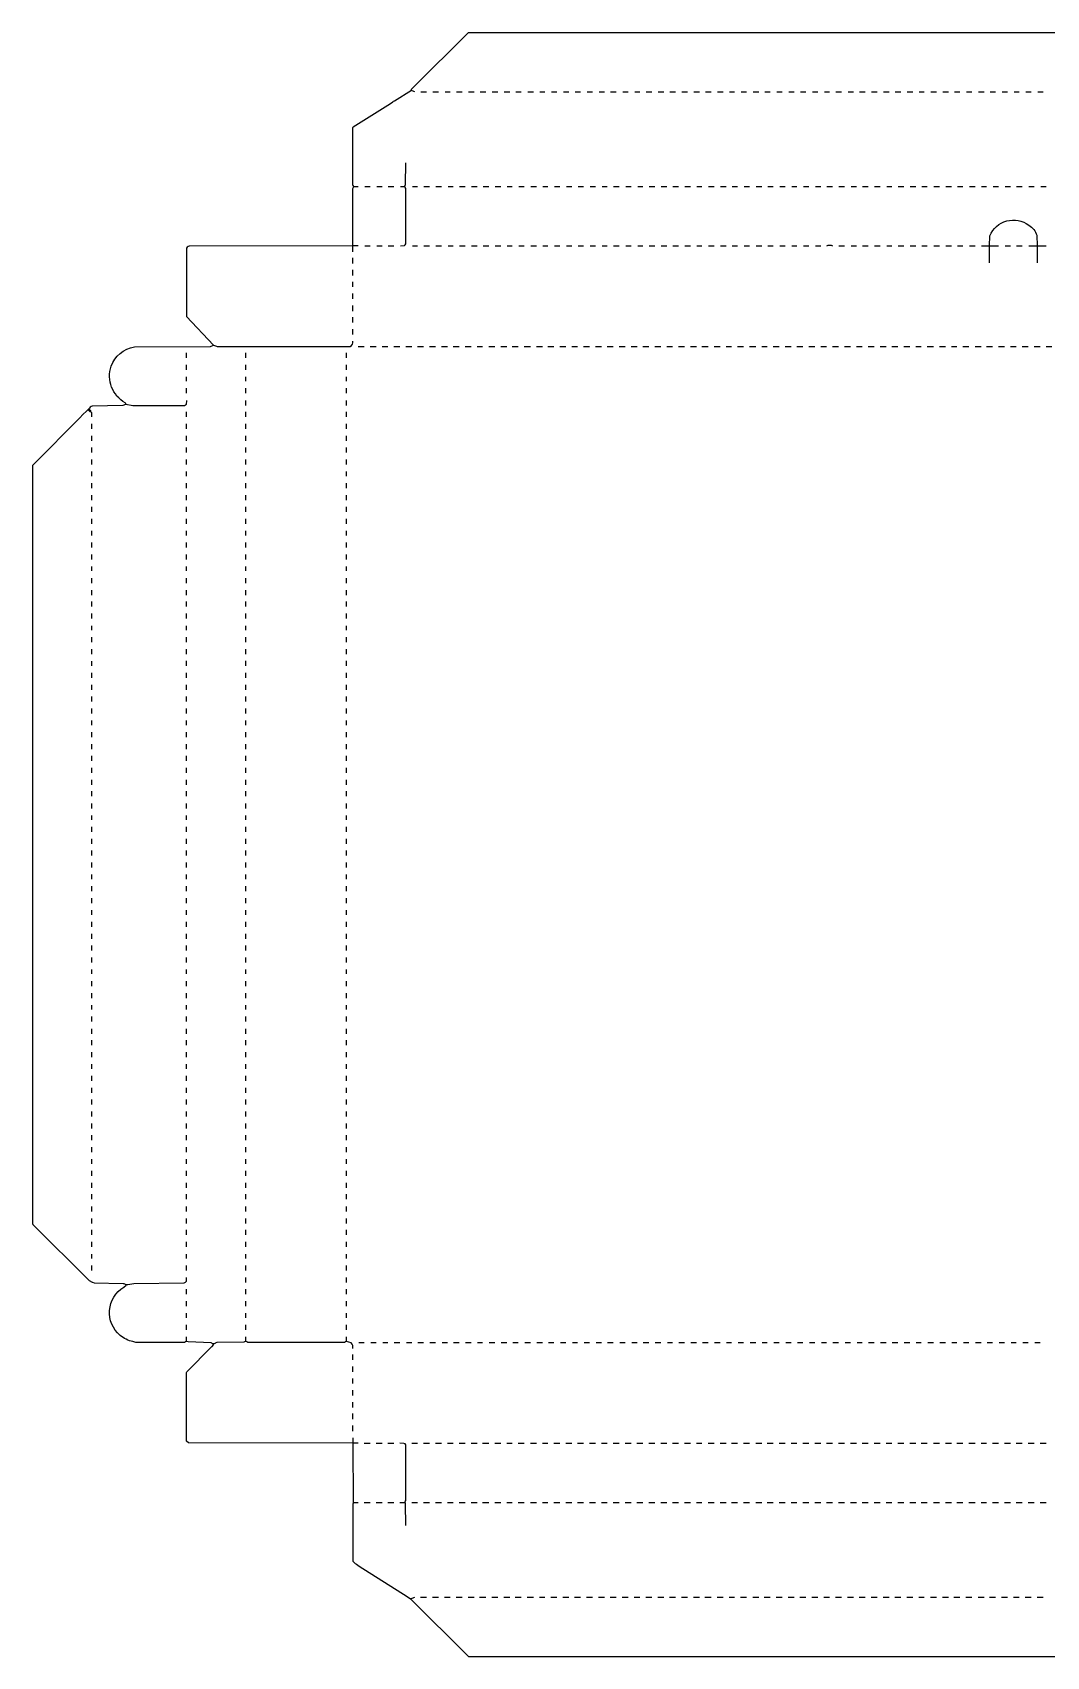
# Model space of a CAD drawing. Extents: x 453 to 4363, y 652 to 6274.
# Drawn here: x 453 to 2474, y 3038 to 6274 of the extents above; entities that cross this region are included whole.
import ezdxf

# ---------------------------------------------------------------- set-up
doc = ezdxf.new("R2010")
doc.units = 0
doc.layers.get('0').update_dxf_attribs({"linetype": 'CONTINUOUS'})

msp = doc.modelspace()

# ---------------------------------------------------------------- linework, layer by layer
at = {"color": 7, "linetype": 'CONTINUOUS'}
for points in [[(1091, 5837), (1091, 5849), (1091.5, 5963), (1093, 5967), (1091.8, 5968.9), (1091, 5970), (1091, 6084), (1092, 6086), (1166.1, 6132.8), (1171, 6136, -0.067868), (1174.1, 6137.8), (1208, 6159), (1208.3, 6160.9), (1212, 6165), (1320.9, 6273.2), (1322, 6274), (3493, 6274)], [(1215, 6156, -0.126966), (1208, 6159)], [(1186, 5849), (1194.1, 5849.7, 0.179961), (1197, 5853), (1197, 5963, -0.120666), (1195, 5967), (1195.2, 5967.9), (1196.5, 5971), (1197, 6014)], [(2360, 5815), (2360, 5849), (2360.5, 5869, -0.485628), (2438.1, 5890.2, -0.161753), (2454.5, 5870), (2455, 5849), (2455, 5815)], [(1102, 5849), (1091, 5849), (765, 5848.5), (763.1, 5847.8, 0.07409), (760, 5844), (760, 5708), (814, 5651, -0.126966), (821, 5648), (1086, 5648, 0.351261), (1091, 5659)], [(2036, 5849, -0.240339), (2047, 5849)], [(639, 5533), (639, 5535), (638, 5536, -0.359948), (609.7, 5609.1, -0.267798), (656, 5647.5), (808, 5648.5), (814, 5651)], [(760, 5541), (759.3, 5532.9, -0.179961), (756, 5530), (653, 5530), (639, 5533), (638.1, 5532.8), (633, 5530.5), (572, 5529.5, 0.13687), (565, 5524), (564, 5522), (563.1, 5521.8), (551, 5510), (550, 5509), (453.8, 5412.1), (453, 5411), (453, 3901), (454, 3899), (566, 3787), (572.1, 3784.2), (572.9, 3783.8), (576, 3782.5), (634, 3781.5, -0.09369), (639, 3779), (643.1, 3779.6), (655, 3781.5), (755, 3782.5, 0.237929), (759.6, 3786.1), (760, 3793)], [(1091, 3652, 0.292117), (1088, 3663), (1079, 3666, 0.120666), (1075, 3664), (882, 3664, 0.120666), (878, 3666), (877.1, 3665.8), (874, 3664.5), (820, 3663.5, 0.093588), (815, 3661), (812, 3661), (810.1, 3662.2), (808.9, 3662.8), (762.9, 3664.8), (760, 3666, 0.120666), (756, 3664), (659, 3664), (653.1, 3665.4, -0.120374), (627.8, 3677.8, -0.516364), (635, 3774), (639.8, 3778.1), (640, 3779)], [(1091, 3474), (1091, 3463), (1092, 3345), (1091.7, 3343.1), (1091, 3342), (1091, 3228, 0.084052), (1101.2, 3220.2), (1104.2, 3218.2), (1199.8, 3157.8), (1206, 3153, 0.071294), (1213.1, 3155.7), (1215, 3156)], [(1197, 3299), (1196.5, 3342, 0.142859), (1195, 3345, -0.120666), (1197, 3349), (1197, 3460, 0.226107), (1193, 3462.6), (1185, 3463)], [(1207, 3153), (1207, 3152), (1319.8, 3039.8), (1322, 3038), (3493, 3038), (3495.1, 3039.8), (3599, 3143), (3606, 3150), (3608, 3152), (3610.1, 3153.8), (3675.1, 3195.8), (3677.9, 3197.2, -0.103766), (3681, 3199), (3685, 3202, -0.067868), (3688.1, 3203.8), (3718.9, 3223.2, 0.109652), (3725, 3230), (3725, 3341, -0.120666), (3723, 3345), (3723.3, 3346.9), (3724.5, 3350), (3725, 3463), (3725, 3474)]]:
    msp.add_lwpolyline(points, format="xyb", dxfattribs=at)
for points in [[(1227, 6156), (1238, 6156)], [(1251, 6156), (1262, 6156)], [(1275, 6156), (1285, 6156)], [(1298, 6156), (1309, 6156)], [(1322, 6156), (1333, 6156)], [(1345, 6156), (1356, 6156)], [(1369, 6156), (1380, 6156)], [(1393, 6156), (1404, 6156)], [(1416, 6156), (1427, 6156)], [(1440, 6156), (1451, 6156)], [(1464, 6156), (1474, 6156)], [(1487, 6156), (1498, 6156)], [(1511, 6156), (1522, 6156)], [(1534, 6156), (1545, 6156)], [(1558, 6156), (1569, 6156)], [(1582, 6156), (1593, 6156)], [(1605, 6156), (1616, 6156)], [(1629, 6156), (1640, 6156)], [(1653, 6156), (1663, 6156)], [(1676, 6156), (1687, 6156)], [(1700, 6156), (1711, 6156)], [(1723, 6156), (1734, 6156)], [(1747, 6156), (1758, 6156)], [(1771, 6156), (1782, 6156)], [(1794, 6156), (1805, 6156)], [(1818, 6156), (1829, 6156)], [(1842, 6156), (1852, 6156)], [(1865, 6156), (1876, 6156)], [(1889, 6156), (1900, 6156)], [(1912, 6156), (1923, 6156)], [(1936, 6156), (1947, 6156)], [(1960, 6156), (1971, 6156)], [(1983, 6156), (1994, 6156)], [(2007, 6156), (2018, 6156)], [(2031, 6156), (2041, 6156)], [(2054, 6156), (2065, 6156)], [(2078, 6156), (2089, 6156)], [(2101, 6156), (2112, 6156)], [(2125, 6156), (2136, 6156)], [(2149, 6156), (2160, 6156)], [(2172, 6156), (2183, 6156)], [(2196, 6156), (2207, 6156)], [(2220, 6156), (2230, 6156)], [(2243, 6156), (2254, 6156)], [(2267, 6156), (2278, 6156)], [(2290, 6156), (2301, 6156)], [(2314, 6156), (2325, 6156)], [(2338, 6156), (2349, 6156)], [(2361, 6156), (2372, 6156)], [(2385, 6156), (2396, 6156)], [(2409, 6156), (2419, 6156)], [(2432, 6156), (2443, 6156)], [(2456, 6156), (2467, 6156)], [(1093, 5967), (1102, 5967)], [(1115, 5967), (1126, 5967)], [(1139, 5967), (1150, 5967)], [(1162, 5967), (1173, 5967)], [(1186, 5967), (1195, 5967)], [(1210, 5967), (1220, 5967)], [(1233, 5967), (1244, 5967)], [(1257, 5967), (1268, 5967)], [(1281, 5967), (1291, 5967)], [(1304, 5967), (1315, 5967)], [(1328, 5967), (1339, 5967)], [(1351, 5967), (1362, 5967)], [(1375, 5967), (1386, 5967)], [(1399, 5967), (1409, 5967)], [(1422, 5967), (1433, 5967)], [(1446, 5967), (1457, 5967)], [(1470, 5967), (1480, 5967)], [(1493, 5967), (1504, 5967)], [(1517, 5967), (1528, 5967)], [(1540, 5967), (1551, 5967)], [(1564, 5967), (1575, 5967)], [(1588, 5967), (1598, 5967)], [(1611, 5967), (1622, 5967)], [(1635, 5967), (1646, 5967)], [(1659, 5967), (1669, 5967)], [(1682, 5967), (1693, 5967)], [(1706, 5967), (1717, 5967)], [(1729, 5967), (1740, 5967)], [(1753, 5967), (1764, 5967)], [(1777, 5967), (1787, 5967)], [(1800, 5967), (1811, 5967)], [(1824, 5967), (1835, 5967)], [(1847, 5967), (1858, 5967)], [(1871, 5967), (1882, 5967)], [(1895, 5967), (1906, 5967)], [(1918, 5967), (1929, 5967)], [(1942, 5967), (1953, 5967)], [(1966, 5967), (1976, 5967)], [(1989, 5967), (2000, 5967)], [(2013, 5967), (2024, 5967)], [(2036, 5967), (2047, 5967)], [(2060, 5967), (2071, 5967)], [(2084, 5967), (2095, 5967)], [(2107, 5967), (2118, 5967)], [(2131, 5967), (2142, 5967)], [(2155, 5967), (2165, 5967)], [(2178, 5967), (2189, 5967)], [(2202, 5967), (2213, 5967)], [(2225, 5967), (2236, 5967)], [(2249, 5967), (2260, 5967)], [(2273, 5967), (2284, 5967)], [(2296, 5967), (2307, 5967)], [(2320, 5967), (2331, 5967)], [(2344, 5967), (2354, 5967)], [(2367, 5967), (2378, 5967)], [(2391, 5967), (2402, 5967)], [(2414, 5967), (2425, 5967)], [(2438, 5967), (2449, 5967)], [(2462, 5967), (2473, 5967)], [(1091, 5814), (1091, 5825)], [(1115, 5849), (1126, 5849)], [(1139, 5849), (1150, 5849)], [(1162, 5849), (1173, 5849)], [(1210, 5849), (1220, 5849)], [(1233, 5849), (1244, 5849)], [(1257, 5849), (1268, 5849)], [(1281, 5849), (1291, 5849)], [(1304, 5849), (1315, 5849)], [(1328, 5849), (1339, 5849)], [(1351, 5849), (1362, 5849)], [(1375, 5849), (1386, 5849)], [(1399, 5849), (1409, 5849)], [(1422, 5849), (1433, 5849)], [(1446, 5849), (1457, 5849)], [(1470, 5849), (1480, 5849)], [(1493, 5849), (1504, 5849)], [(1517, 5849), (1528, 5849)], [(1540, 5849), (1551, 5849)], [(1564, 5849), (1575, 5849)], [(1588, 5849), (1598, 5849)], [(1611, 5849), (1622, 5849)], [(1635, 5849), (1646, 5849)], [(1659, 5849), (1669, 5849)], [(1682, 5849), (1693, 5849)], [(1706, 5849), (1717, 5849)], [(1729, 5849), (1740, 5849)], [(1753, 5849), (1764, 5849)], [(1777, 5849), (1787, 5849)], [(1800, 5849), (1811, 5849)], [(1824, 5849), (1835, 5849)], [(1847, 5849), (1858, 5849)], [(1871, 5849), (1882, 5849)], [(1895, 5849), (1906, 5849)], [(1918, 5849), (1929, 5849)], [(1942, 5849), (1953, 5849)], [(1966, 5849), (1976, 5849)], [(1989, 5849), (2000, 5849)], [(2013, 5849), (2024, 5849)], [(2060, 5849), (2071, 5849)], [(2084, 5849), (2095, 5849)], [(2107, 5849), (2118, 5849)], [(2131, 5849), (2142, 5849)], [(2155, 5849), (2165, 5849)], [(2178, 5849), (2189, 5849)], [(2202, 5849), (2213, 5849)], [(2225, 5849), (2236, 5849)], [(2249, 5849), (2260, 5849)], [(2273, 5849), (2284, 5849)], [(2296, 5849), (2307, 5849)], [(2320, 5849), (2331, 5849)], [(2344, 5849), (2360, 5849), (2378, 5849)], [(2391, 5849), (2402, 5849)], [(2414, 5849), (2425, 5849)], [(2438, 5849), (2455, 5849), (2473, 5849)], [(1091, 5790), (1091, 5801)], [(1091, 5767), (1091, 5777)], [(1091, 5743), (1091, 5754)], [(1091, 5719), (1091, 5730)], [(1091, 5696), (1091, 5707)], [(1091, 5672), (1091, 5683)], [(760, 5626), (760, 5636)], [(878, 5626), (878, 5636)], [(1079, 5626), (1079, 5636)], [(1102, 5648), (1114, 5648)], [(1126, 5648), (1138, 5648)], [(1150, 5648), (1161, 5648)], [(1173, 5648), (1185, 5648)], [(1197, 5648), (1209, 5648)], [(1220, 5648), (1232, 5648)], [(1244, 5648), (1256, 5648)], [(1268, 5648), (1280, 5648)], [(1291, 5648), (1303, 5648)], [(1315, 5648), (1327, 5648)], [(1339, 5648), (1350, 5648)], [(1362, 5648), (1374, 5648)], [(1386, 5648), (1398, 5648)], [(1409, 5648), (1421, 5648)], [(1433, 5648), (1445, 5648)], [(1457, 5648), (1469, 5648)], [(1480, 5648), (1492, 5648)], [(1504, 5648), (1516, 5648)], [(1528, 5648), (1539, 5648)], [(1551, 5648), (1563, 5648)], [(1575, 5648), (1587, 5648)], [(1598, 5648), (1610, 5648)], [(1622, 5648), (1634, 5648)], [(1646, 5648), (1658, 5648)], [(1669, 5648), (1681, 5648)], [(1693, 5648), (1705, 5648)], [(1717, 5648), (1728, 5648)], [(1740, 5648), (1752, 5648)], [(1764, 5648), (1776, 5648)], [(1787, 5648), (1799, 5648)], [(1811, 5648), (1823, 5648)], [(1835, 5648), (1846, 5648)], [(1858, 5648), (1870, 5648)], [(1882, 5648), (1894, 5648)], [(1906, 5648), (1917, 5648)], [(1929, 5648), (1941, 5648)], [(1953, 5648), (1965, 5648)], [(1976, 5648), (1988, 5648)], [(2000, 5648), (2012, 5648)], [(2024, 5648), (2035, 5648)], [(2047, 5648), (2059, 5648)], [(2071, 5648), (2083, 5648)], [(2095, 5648), (2106, 5648)], [(2118, 5648), (2130, 5648)], [(2142, 5648), (2154, 5648)], [(2165, 5648), (2177, 5648)], [(2189, 5648), (2201, 5648)], [(2213, 5648), (2224, 5648)], [(2236, 5648), (2248, 5648)], [(2260, 5648), (2272, 5648)], [(2284, 5648), (2295, 5648)], [(2307, 5648), (2319, 5648)], [(2331, 5648), (2343, 5648)], [(2354, 5648), (2366, 5648)], [(2378, 5648), (2390, 5648)], [(2402, 5648), (2413, 5648)], [(2425, 5648), (2437, 5648)], [(2449, 5648), (2461, 5648)], [(2473, 5648), (2484, 5648)], [(760, 5602), (760, 5612)], [(878, 5602), (878, 5612)], [(1079, 5602), (1079, 5612)], [(760, 5579), (760, 5588)], [(878, 5579), (878, 5588)], [(1079, 5579), (1079, 5588)], [(760, 5555), (760, 5565)], [(878, 5555), (878, 5565)], [(878, 5531), (878, 5541)], [(1079, 5555), (1079, 5565)], [(1079, 5531), (1079, 5541)], [(571, 5508), (571, 5516), (569, 5518), (569, 5520), (565, 5524)], [(760, 5508), (760, 5518)], [(878, 5508), (878, 5518)], [(1079, 5508), (1079, 5518)], [(571, 5484), (571, 5494)], [(571, 5460), (571, 5470)], [(760, 5484), (760, 5494)], [(760, 5460), (760, 5470)], [(878, 5484), (878, 5494)], [(878, 5460), (878, 5470)], [(1079, 5484), (1079, 5494)], [(1079, 5460), (1079, 5470)], [(571, 5437), (571, 5447)], [(760, 5437), (760, 5447)], [(878, 5437), (878, 5447)], [(1079, 5437), (1079, 5447)], [(571, 5413), (571, 5423)], [(760, 5413), (760, 5423)], [(878, 5413), (878, 5423)], [(1079, 5413), (1079, 5423)], [(571, 5390), (571, 5399)], [(571, 5366), (571, 5376)], [(760, 5390), (760, 5399)], [(760, 5366), (760, 5376)], [(878, 5390), (878, 5399)], [(878, 5366), (878, 5376)], [(1079, 5390), (1079, 5399)], [(1079, 5366), (1079, 5376)], [(571, 5342), (571, 5352)], [(760, 5342), (760, 5352)], [(878, 5342), (878, 5352)], [(1079, 5342), (1079, 5352)], [(571, 5319), (571, 5329)], [(760, 5319), (760, 5329)], [(878, 5319), (878, 5329)], [(1079, 5319), (1079, 5329)], [(571, 5295), (571, 5305)], [(571, 5272), (571, 5281)], [(760, 5295), (760, 5305)], [(760, 5272), (760, 5281)], [(878, 5295), (878, 5305)], [(878, 5272), (878, 5281)], [(1079, 5295), (1079, 5305)], [(1079, 5272), (1079, 5281)], [(571, 5248), (571, 5258)], [(760, 5248), (760, 5258)], [(878, 5248), (878, 5258)], [(1079, 5248), (1079, 5258)], [(571, 5224), (571, 5234)], [(571, 5201), (571, 5210)], [(760, 5224), (760, 5234)], [(760, 5201), (760, 5210)], [(878, 5224), (878, 5234)], [(878, 5201), (878, 5210)], [(1079, 5224), (1079, 5234)], [(1079, 5201), (1079, 5210)], [(571, 5177), (571, 5187)], [(760, 5177), (760, 5187)], [(878, 5177), (878, 5187)], [(1079, 5177), (1079, 5187)], [(571, 5153), (571, 5163)], [(760, 5153), (760, 5163)], [(878, 5153), (878, 5163)], [(1079, 5153), (1079, 5163)], [(571, 5130), (571, 5140)], [(571, 5106), (571, 5116)], [(760, 5130), (760, 5140)], [(760, 5106), (760, 5116)], [(878, 5130), (878, 5140)], [(878, 5106), (878, 5116)], [(1079, 5130), (1079, 5140)], [(1079, 5106), (1079, 5116)], [(571, 5083), (571, 5092)], [(760, 5083), (760, 5092)], [(878, 5083), (878, 5092)], [(1079, 5083), (1079, 5092)], [(571, 5059), (571, 5069)], [(760, 5059), (760, 5069)], [(878, 5059), (878, 5069)], [(1079, 5059), (1079, 5069)], [(571, 5035), (571, 5045)], [(571, 5012), (571, 5021)], [(760, 5035), (760, 5045)], [(760, 5012), (760, 5022)], [(878, 5035), (878, 5045)], [(878, 5012), (878, 5022)], [(1079, 5035), (1079, 5045)], [(1079, 5012), (1079, 5022)], [(571, 4988), (571, 4998)], [(760, 4988), (760, 4998)], [(878, 4988), (878, 4998)], [(1079, 4988), (1079, 4998)], [(571, 4964), (571, 4974)], [(760, 4964), (760, 4974)], [(878, 4964), (878, 4974)], [(1079, 4964), (1079, 4974)], [(571, 4941), (571, 4951)], [(571, 4917), (571, 4927)], [(760, 4941), (760, 4951)], [(760, 4917), (760, 4927)], [(878, 4941), (878, 4951)], [(878, 4917), (878, 4927)], [(1079, 4941), (1079, 4951)], [(1079, 4917), (1079, 4927)], [(571, 4894), (571, 4903)], [(760, 4894), (760, 4903)], [(878, 4894), (878, 4903)], [(1079, 4894), (1079, 4903)], [(571, 4870), (571, 4880)], [(571, 4846), (571, 4856)], [(760, 4870), (760, 4880)], [(760, 4846), (760, 4856)], [(878, 4870), (878, 4880)], [(878, 4846), (878, 4856)], [(1079, 4870), (1079, 4880)], [(1079, 4846), (1079, 4856)], [(571, 4823), (571, 4833)], [(760, 4823), (760, 4833)], [(878, 4823), (878, 4833)], [(1079, 4823), (1079, 4833)], [(571, 4799), (571, 4809)], [(760, 4799), (760, 4809)], [(878, 4799), (878, 4809)], [(1079, 4799), (1079, 4809)], [(571, 4775), (571, 4785)], [(571, 4752), (571, 4762)], [(760, 4775), (760, 4785)], [(760, 4752), (760, 4762)], [(878, 4775), (878, 4785)], [(878, 4752), (878, 4762)], [(1079, 4775), (1079, 4785)], [(1079, 4752), (1079, 4762)], [(571, 4728), (571, 4738)], [(760, 4728), (760, 4738)], [(878, 4728), (878, 4738)], [(1079, 4728), (1079, 4738)], [(571, 4705), (571, 4714)], [(760, 4705), (760, 4714)], [(878, 4705), (878, 4714)], [(1079, 4705), (1079, 4714)], [(571, 4681), (571, 4691)], [(571, 4657), (571, 4667)], [(760, 4681), (760, 4691)], [(760, 4657), (760, 4667)], [(878, 4681), (878, 4691)], [(878, 4657), (878, 4667)], [(1079, 4681), (1079, 4691)], [(1079, 4657), (1079, 4667)], [(571, 4634), (571, 4644)], [(760, 4634), (760, 4644)], [(878, 4634), (878, 4644)], [(1079, 4634), (1079, 4644)], [(571, 4610), (571, 4620)], [(571, 4587), (571, 4596)], [(760, 4610), (760, 4620)], [(760, 4587), (760, 4596)], [(878, 4610), (878, 4620)], [(878, 4587), (878, 4596)], [(1079, 4610), (1079, 4620)], [(1079, 4587), (1079, 4596)], [(571, 4563), (571, 4573)], [(760, 4563), (760, 4573)], [(878, 4563), (878, 4573)], [(1079, 4563), (1079, 4573)], [(571, 4539), (571, 4549)], [(760, 4539), (760, 4549)], [(878, 4539), (878, 4549)], [(1079, 4539), (1079, 4549)], [(571, 4516), (571, 4525)], [(571, 4492), (571, 4502)], [(760, 4516), (760, 4525)], [(760, 4492), (760, 4502)], [(878, 4516), (878, 4525)], [(878, 4492), (878, 4502)], [(1079, 4516), (1079, 4525)], [(1079, 4492), (1079, 4502)], [(571, 4468), (571, 4478)], [(760, 4468), (760, 4478)], [(878, 4468), (878, 4478)], [(1079, 4468), (1079, 4478)], [(571, 4445), (571, 4455)], [(760, 4445), (760, 4455)], [(878, 4445), (878, 4455)], [(1079, 4445), (1079, 4455)], [(571, 4421), (571, 4431)], [(571, 4398), (571, 4407)], [(760, 4421), (760, 4431)], [(760, 4398), (760, 4407)], [(878, 4421), (878, 4431)], [(878, 4398), (878, 4407)], [(1079, 4421), (1079, 4431)], [(1079, 4398), (1079, 4407)], [(571, 4374), (571, 4384)], [(760, 4374), (760, 4384)], [(878, 4374), (878, 4384)], [(1079, 4374), (1079, 4384)], [(571, 4350), (571, 4360)], [(760, 4350), (760, 4360)], [(878, 4350), (878, 4360)], [(1079, 4350), (1079, 4360)], [(571, 4327), (571, 4336)], [(571, 4303), (571, 4313)], [(760, 4327), (760, 4336)], [(760, 4303), (760, 4313)], [(878, 4327), (878, 4336)], [(878, 4303), (878, 4313)], [(1079, 4327), (1079, 4336)], [(1079, 4303), (1079, 4313)], [(571, 4279), (571, 4289)], [(760, 4279), (760, 4289)], [(878, 4279), (878, 4289)], [(1079, 4279), (1079, 4289)], [(571, 4256), (571, 4266)], [(571, 4232), (571, 4242)], [(760, 4256), (760, 4266)], [(760, 4232), (760, 4242)], [(878, 4256), (878, 4266)], [(878, 4232), (878, 4242)], [(1079, 4256), (1079, 4266)], [(1079, 4232), (1079, 4242)], [(571, 4209), (571, 4218)], [(760, 4209), (760, 4218)], [(878, 4209), (878, 4218)], [(1079, 4209), (1079, 4218)], [(571, 4185), (571, 4195)], [(760, 4185), (760, 4195)], [(878, 4185), (878, 4195)], [(1079, 4185), (1079, 4195)], [(571, 4161), (571, 4171)], [(571, 4138), (571, 4148)], [(760, 4161), (760, 4171)], [(760, 4138), (760, 4148)], [(878, 4161), (878, 4171)], [(878, 4138), (878, 4148)], [(1079, 4161), (1079, 4171)], [(1079, 4138), (1079, 4148)], [(571, 4114), (571, 4124)], [(760, 4114), (760, 4124)], [(878, 4114), (878, 4124)], [(1079, 4114), (1079, 4124)], [(571, 4090), (571, 4100)], [(760, 4090), (760, 4100)], [(878, 4090), (878, 4100)], [(1079, 4090), (1079, 4100)], [(571, 4067), (571, 4077)], [(571, 4043), (571, 4053)], [(760, 4067), (760, 4077)], [(760, 4043), (760, 4053)], [(878, 4067), (878, 4077)], [(878, 4043), (878, 4053)], [(1079, 4067), (1079, 4077)], [(1079, 4043), (1079, 4053)], [(571, 4020), (571, 4029)], [(760, 4020), (760, 4029)], [(878, 4020), (878, 4029)], [(1079, 4020), (1079, 4029)], [(571, 3996), (571, 4006)], [(571, 3972), (571, 3982)], [(760, 3996), (760, 4006)], [(760, 3972), (760, 3982)], [(878, 3996), (878, 4006)], [(878, 3972), (878, 3982)], [(1079, 3996), (1079, 4006)], [(1079, 3972), (1079, 3982)], [(571, 3949), (571, 3959)], [(760, 3949), (760, 3959)], [(878, 3949), (878, 3959)], [(1079, 3949), (1079, 3959)], [(571, 3925), (571, 3935)], [(760, 3925), (760, 3935)], [(878, 3925), (878, 3935)], [(1079, 3925), (1079, 3935)], [(571, 3901), (571, 3911)], [(571, 3878), (571, 3888)], [(760, 3901), (760, 3911)], [(760, 3878), (760, 3888)], [(878, 3901), (878, 3911)], [(878, 3878), (878, 3888)], [(1079, 3901), (1079, 3911)], [(1079, 3878), (1079, 3888)], [(571, 3854), (571, 3864)], [(760, 3854), (760, 3864)], [(878, 3854), (878, 3864)], [(1079, 3854), (1079, 3864)], [(571, 3831), (571, 3840)], [(760, 3831), (760, 3840)], [(878, 3831), (878, 3840)], [(1079, 3831), (1079, 3840)], [(571, 3807), (571, 3817)], [(760, 3807), (760, 3817)], [(878, 3807), (878, 3817)], [(878, 3783), (878, 3793)], [(1079, 3807), (1079, 3817)], [(1079, 3783), (1079, 3793)], [(760, 3760), (760, 3770)], [(878, 3760), (878, 3770)], [(1079, 3760), (1079, 3770)], [(760, 3736), (760, 3746)], [(760, 3713), (760, 3722)], [(878, 3736), (878, 3746)], [(878, 3713), (878, 3722)], [(1079, 3736), (1079, 3746)], [(1079, 3713), (1079, 3722)], [(760, 3689), (760, 3699)], [(878, 3689), (878, 3699)], [(1079, 3689), (1079, 3699)], [(760, 3666), (760, 3675)], [(1102, 3463), (1091, 3463), (763.9, 3463.8), (760, 3467), (760, 3604), (760.8, 3605.1), (810, 3655), (811, 3656), (813.7, 3659.1), (814, 3661)], [(878, 3666), (878, 3675)], [(1079, 3666), (1079, 3675)], [(1103, 3664), (1114, 3664)], [(1127, 3664), (1138, 3664)], [(1151, 3664), (1161, 3664)], [(1174, 3664), (1185, 3664)], [(1198, 3664), (1209, 3664)], [(1221, 3664), (1232, 3664)], [(1245, 3664), (1256, 3664)], [(1269, 3664), (1280, 3664)], [(1292, 3664), (1303, 3664)], [(1316, 3664), (1327, 3664)], [(1340, 3664), (1350, 3664)], [(1363, 3664), (1374, 3664)], [(1387, 3664), (1398, 3664)], [(1410, 3664), (1421, 3664)], [(1434, 3664), (1445, 3664)], [(1458, 3664), (1469, 3664)], [(1481, 3664), (1492, 3664)], [(1505, 3664), (1516, 3664)], [(1529, 3664), (1539, 3664)], [(1552, 3664), (1563, 3664)], [(1576, 3664), (1587, 3664)], [(1599, 3664), (1610, 3664)], [(1623, 3664), (1634, 3664)], [(1647, 3664), (1658, 3664)], [(1670, 3664), (1681, 3664)], [(1694, 3664), (1705, 3664)], [(1718, 3664), (1728, 3664)], [(1741, 3664), (1752, 3664)], [(1765, 3664), (1776, 3664)], [(1788, 3664), (1799, 3664)], [(1812, 3664), (1823, 3664)], [(1836, 3664), (1846, 3664)], [(1859, 3664), (1870, 3664)], [(1883, 3664), (1894, 3664)], [(1907, 3664), (1917, 3664)], [(1930, 3664), (1941, 3664)], [(1954, 3664), (1965, 3664)], [(1977, 3664), (1988, 3664)], [(2001, 3664), (2012, 3664)], [(2025, 3664), (2035, 3664)], [(2048, 3664), (2059, 3664)], [(2072, 3664), (2083, 3664)], [(2096, 3664), (2106, 3664)], [(2119, 3664), (2130, 3664)], [(2143, 3664), (2154, 3664)], [(2166, 3664), (2177, 3664)], [(2190, 3664), (2201, 3664)], [(2214, 3664), (2224, 3664)], [(2237, 3664), (2248, 3664)], [(2261, 3664), (2272, 3664)], [(2285, 3664), (2295, 3664)], [(2308, 3664), (2319, 3664)], [(2332, 3664), (2343, 3664)], [(2355, 3664), (2366, 3664)], [(2379, 3664), (2390, 3664)], [(2403, 3664), (2413, 3664)], [(2426, 3664), (2437, 3664)], [(2450, 3664), (2461, 3664)], [(1091, 3629), (1091, 3640)], [(1091, 3605), (1091, 3616)], [(1091, 3582), (1091, 3592)], [(1091, 3558), (1091, 3569)], [(1091, 3534), (1091, 3545)], [(1091, 3511), (1091, 3522)], [(1091, 3487), (1091, 3498)], [(1114, 3463), (1126, 3463)], [(1138, 3463), (1150, 3463)], [(1161, 3463), (1173, 3463)], [(1209, 3463), (1220, 3463)], [(1232, 3463), (1244, 3463)], [(1256, 3463), (1268, 3463)], [(1280, 3463), (1291, 3463)], [(1303, 3463), (1315, 3463)], [(1327, 3463), (1339, 3463)], [(1350, 3463), (1362, 3463)], [(1374, 3463), (1386, 3463)], [(1398, 3463), (1409, 3463)], [(1421, 3463), (1433, 3463)], [(1445, 3463), (1457, 3463)], [(1469, 3463), (1480, 3463)], [(1492, 3463), (1504, 3463)], [(1516, 3463), (1528, 3463)], [(1539, 3463), (1551, 3463)], [(1563, 3463), (1575, 3463)], [(1587, 3463), (1598, 3463)], [(1610, 3463), (1622, 3463)], [(1634, 3463), (1646, 3463)], [(1657, 3463), (1669, 3463)], [(1681, 3463), (1693, 3463)], [(1705, 3463), (1717, 3463)], [(1728, 3463), (1740, 3463)], [(1752, 3463), (1764, 3463)], [(1776, 3463), (1787, 3463)], [(1799, 3463), (1811, 3463)], [(1823, 3463), (1835, 3463)], [(1846, 3463), (1858, 3463)], [(1870, 3463), (1882, 3463)], [(1894, 3463), (1906, 3463)], [(1917, 3463), (1929, 3463)], [(1941, 3463), (1953, 3463)], [(1965, 3463), (1976, 3463)], [(1988, 3463), (2000, 3463)], [(2012, 3463), (2024, 3463)], [(2035, 3463), (2047, 3463)], [(2059, 3463), (2071, 3463)], [(2083, 3463), (2095, 3463)], [(2106, 3463), (2118, 3463)], [(2130, 3463), (2142, 3463)], [(2154, 3463), (2165, 3463)], [(2177, 3463), (2189, 3463)], [(2201, 3463), (2213, 3463)], [(2224, 3463), (2236, 3463)], [(2248, 3463), (2260, 3463)], [(2272, 3463), (2284, 3463)], [(2295, 3463), (2307, 3463)], [(2319, 3463), (2331, 3463)], [(2343, 3463), (2354, 3463)], [(2366, 3463), (2378, 3463)], [(2390, 3463), (2402, 3463)], [(2413, 3463), (2425, 3463)], [(2437, 3463), (2449, 3463)], [(2461, 3463), (2473, 3463)], [(1092, 3345), (1102, 3345)], [(1114, 3345), (1126, 3345)], [(1138, 3345), (1150, 3345)], [(1161, 3345), (1173, 3345)], [(1185, 3345), (1195, 3345)], [(1209, 3345), (1220, 3345)], [(1232, 3345), (1244, 3345)], [(1256, 3345), (1268, 3345)], [(1280, 3345), (1291, 3345)], [(1303, 3345), (1315, 3345)], [(1327, 3345), (1339, 3345)], [(1350, 3345), (1362, 3345)], [(1374, 3345), (1386, 3345)], [(1398, 3345), (1409, 3345)], [(1421, 3345), (1433, 3345)], [(1445, 3345), (1457, 3345)], [(1469, 3345), (1480, 3345)], [(1492, 3345), (1504, 3345)], [(1516, 3345), (1528, 3345)], [(1539, 3345), (1551, 3345)], [(1563, 3345), (1575, 3345)], [(1587, 3345), (1598, 3345)], [(1610, 3345), (1622, 3345)], [(1634, 3345), (1646, 3345)], [(1657, 3345), (1669, 3345)], [(1681, 3345), (1693, 3345)], [(1705, 3345), (1717, 3345)], [(1728, 3345), (1740, 3345)], [(1752, 3345), (1764, 3345)], [(1776, 3345), (1787, 3345)], [(1799, 3345), (1811, 3345)], [(1823, 3345), (1835, 3345)], [(1846, 3345), (1858, 3345)], [(1870, 3345), (1882, 3345)], [(1894, 3345), (1906, 3345)], [(1917, 3345), (1929, 3345)], [(1941, 3345), (1953, 3345)], [(1965, 3345), (1976, 3345)], [(1988, 3345), (2000, 3345)], [(2012, 3345), (2024, 3345)], [(2035, 3345), (2047, 3345)], [(2059, 3345), (2071, 3345)], [(2083, 3345), (2095, 3345)], [(2106, 3345), (2118, 3345)], [(2130, 3345), (2142, 3345)], [(2154, 3345), (2165, 3345)], [(2177, 3345), (2189, 3345)], [(2201, 3345), (2213, 3345)], [(2224, 3345), (2236, 3345)], [(2248, 3345), (2260, 3345)], [(2272, 3345), (2284, 3345)], [(2295, 3345), (2307, 3345)], [(2319, 3345), (2331, 3345)], [(2343, 3345), (2354, 3345)], [(2366, 3345), (2378, 3345)], [(2390, 3345), (2402, 3345)], [(2413, 3345), (2425, 3345)], [(2437, 3345), (2449, 3345)], [(2461, 3345), (2473, 3345)], [(1226, 3156), (1238, 3156)], [(1250, 3156), (1262, 3156)], [(1274, 3156), (1285, 3156)], [(1297, 3156), (1309, 3156)], [(1321, 3156), (1333, 3156)], [(1344, 3156), (1356, 3156)], [(1368, 3156), (1380, 3156)], [(1392, 3156), (1404, 3156)], [(1415, 3156), (1427, 3156)], [(1439, 3156), (1451, 3156)], [(1463, 3156), (1474, 3156)], [(1486, 3156), (1498, 3156)], [(1510, 3156), (1522, 3156)], [(1533, 3156), (1545, 3156)], [(1557, 3156), (1569, 3156)], [(1581, 3156), (1593, 3156)], [(1604, 3156), (1616, 3156)], [(1628, 3156), (1640, 3156)], [(1652, 3156), (1663, 3156)], [(1675, 3156), (1687, 3156)], [(1699, 3156), (1711, 3156)], [(1722, 3156), (1734, 3156)], [(1746, 3156), (1758, 3156)], [(1770, 3156), (1782, 3156)], [(1793, 3156), (1805, 3156)], [(1817, 3156), (1829, 3156)], [(1841, 3156), (1852, 3156)], [(1864, 3156), (1876, 3156)], [(1888, 3156), (1900, 3156)], [(1911, 3156), (1923, 3156)], [(1935, 3156), (1947, 3156)], [(1959, 3156), (1971, 3156)], [(1982, 3156), (1994, 3156)], [(2006, 3156), (2018, 3156)], [(2030, 3156), (2041, 3156)], [(2053, 3156), (2065, 3156)], [(2077, 3156), (2089, 3156)], [(2100, 3156), (2112, 3156)], [(2124, 3156), (2136, 3156)], [(2148, 3156), (2160, 3156)], [(2171, 3156), (2183, 3156)], [(2195, 3156), (2207, 3156)], [(2219, 3156), (2230, 3156)], [(2242, 3156), (2254, 3156)], [(2266, 3156), (2278, 3156)], [(2289, 3156), (2301, 3156)], [(2313, 3156), (2325, 3156)], [(2337, 3156), (2349, 3156)], [(2360, 3156), (2372, 3156)], [(2384, 3156), (2396, 3156)], [(2408, 3156), (2419, 3156)], [(2431, 3156), (2443, 3156)], [(2455, 3156), (2467, 3156)]]:
    msp.add_lwpolyline(points, dxfattribs=at)
at = {"color": 119, "linetype": 'CONTINUOUS'}
msp.add_lwpolyline([(569, 5518), (568, 5518), (564, 5522)], dxfattribs=at)

doc.saveas('drawing.dxf')
